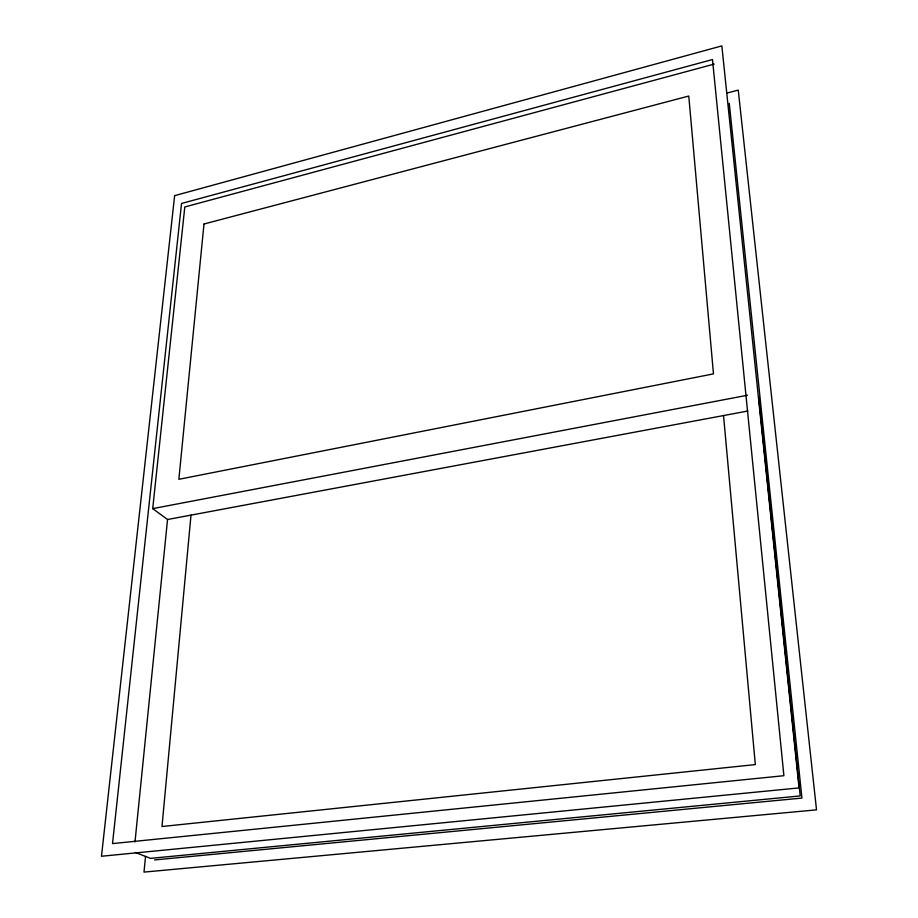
<?xml version="1.0" encoding="UTF-8"?>
<svg xmlns="http://www.w3.org/2000/svg" width="918" height="918" viewBox="0 0 918 918"><rect width="100%" height="100%" fill="white"/><g stroke="black" fill="none" stroke-linecap="round" stroke-linejoin="round"><path stroke-width="1.38" d="M191.001 515.124L161.993 826.521L755.319 764.591L723.522 415.567M145.537 856.425L144.011 872.1L816.515 809.86L738.244 90.102L727.171 93.005M134.992 841.944L167.546 519.508L152.709 508.629L184.805 206.963L714.215 64.088M152.709 508.629L747.413 395.256M167.546 519.508L747.803 411.023M154.58 859.936L801.942 798.075L729.259 103.344M135.256 852.432L150.529 858.364L800.209 795.929L758.658 396.909M203.991 224.003L178.861 479.299L713.47 373.878L688.775 96.046L203.991 224.003M181.523 203.475L112.524 843.596L783.892 775.699L712.483 59.555L181.523 203.475M174.638 195.649L101.485 856.253L799.05 787.908L721.846 45.9L174.638 195.649"/></g></svg>
